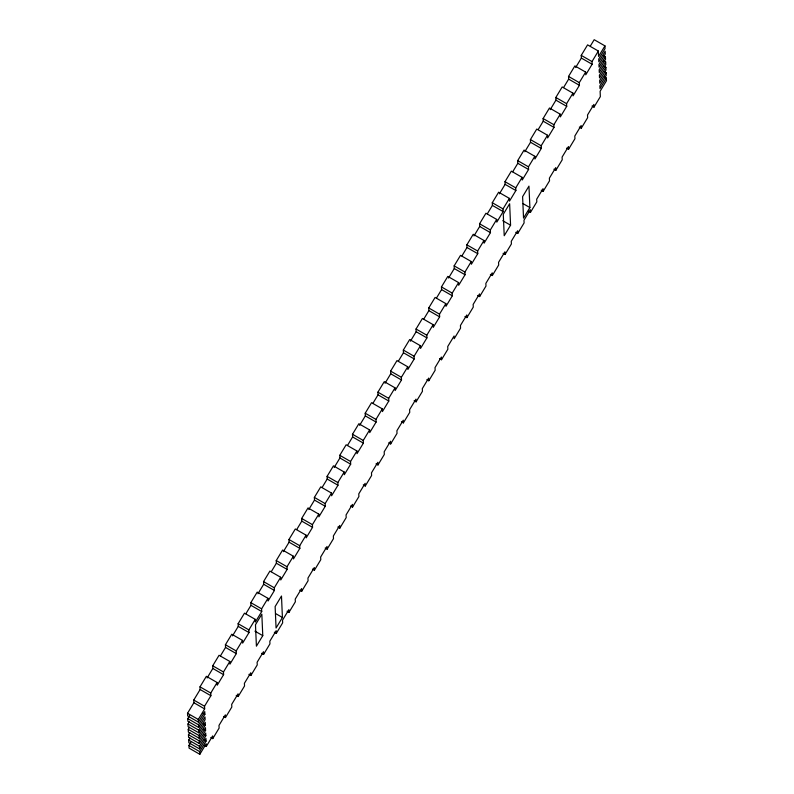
<?xml version="1.0" encoding="UTF-8"?>
<svg xmlns="http://www.w3.org/2000/svg" width="794" height="794" viewBox="0 0 794 794"><rect width="100%" height="100%" fill="white"/><g stroke="black" fill="none" stroke-linecap="round" stroke-linejoin="round"><path stroke-width="1.19" d="M189.677 715.463L187.771 718.62L187.88 721.299L198.649 727.493L198.53 724.803L204.882 714.282L204.763 711.603L198.411 722.123L187.652 715.94L187.533 713.26L193.885 702.74L193.766 700.05L200.128 689.529L200.009 686.85L206.361 676.319L217.119 682.512L217.238 685.192L223.59 674.662L223.481 671.982L229.833 661.462L219.065 655.278L212.713 665.799L212.832 668.479L207.115 677.957M220.454 655.854L225.536 647.428L225.427 644.748L231.779 634.227L242.537 640.411L242.656 643.09L249.008 632.57L248.889 629.89L255.251 619.36L244.483 613.176L238.131 623.707L238.25 626.387L232.533 635.855M245.872 613.752L250.954 605.336L250.835 602.656L257.196 592.126L267.955 598.319L268.074 600.998L274.426 590.468L274.307 587.788L280.659 577.268L269.9 571.085L263.548 581.605L263.668 584.285L257.941 593.753M271.29 571.66L276.372 563.234L276.252 560.554L282.604 550.034L293.373 556.217L293.482 558.897L299.844 548.376L299.725 545.696L306.077 535.166L295.318 528.983L288.966 539.503L289.076 542.193L283.359 551.661M296.708 529.558L301.789 521.142L301.67 518.462L308.022 507.932L318.781 514.115L318.9 516.805L325.252 506.274L325.143 503.594L331.495 493.074L320.736 486.881L314.374 497.411L314.493 500.091L308.777 509.559M322.116 487.466L327.197 479.04L327.088 476.36L333.44 465.84L344.199 472.023L344.318 474.703L350.67 464.182L350.551 461.493L356.913 450.972L346.144 444.789L339.792 455.309L339.911 457.989L334.195 467.468M347.534 445.365L352.615 436.948L352.496 434.268L358.858 423.738L369.617 429.921L369.736 432.601L376.088 422.08L375.969 419.401L382.321 408.87L371.562 402.687L365.21 413.217L365.329 415.897L359.603 425.366M372.952 403.263L378.033 394.846L377.914 392.167L384.266 381.646L395.035 387.829L395.154 390.509L401.506 379.979L401.387 377.299L407.739 366.778L396.98 360.595L390.628 371.116L390.737 373.795L385.021 383.274M398.37 361.171L403.451 352.754L403.332 350.065L409.684 339.544L420.443 345.727L420.562 348.407L426.914 337.887L426.805 335.207L433.157 324.677L422.398 318.493L416.036 329.024L416.155 331.703L410.438 341.172M423.778 319.069L428.869 310.653L428.75 307.973L435.102 297.442L445.861 303.636L445.98 306.315L452.332 295.785L452.213 293.105L458.575 282.585L447.806 276.401L441.454 286.922L441.573 289.602L436.492 298.028M448.56 278.029L454.277 268.551L454.158 265.871L460.52 255.35L471.279 261.534L471.398 264.213L477.75 253.693L477.631 251.013L483.983 240.483L473.224 234.299L466.872 244.83L466.991 247.51L461.909 255.926M473.978 235.927L479.695 226.459L479.576 223.779L485.928 213.249L496.697 219.432L496.816 222.122L503.168 211.591L503.049 208.911L509.401 198.391L498.642 192.208L492.29 202.728L492.399 205.408L487.318 213.824M499.396 193.835L505.113 184.357L504.994 181.677L511.346 171.157L522.115 177.34L522.224 180.02L528.576 169.499L528.467 166.819L534.819 156.289L524.06 150.106L517.698 160.626L517.817 163.316L512.735 171.732M524.804 151.733L530.531 142.265L530.412 139.585L536.764 129.055L547.523 135.238L547.642 137.918L553.994 127.397L553.875 124.718L560.236 114.197L549.468 108.004L543.116 118.534L543.235 121.214L538.153 129.63M550.222 109.641L555.939 100.163L555.83 97.483L562.182 86.963L572.94 93.146L573.06 95.826L579.412 85.305L579.292 82.616L585.644 72.095L574.886 65.912L568.534 76.432L568.653 79.112L563.571 87.539M575.64 67.54L581.357 58.071L581.238 55.382L587.59 44.861L598.358 51.044L598.587 56.414L604.949 45.883L594.18 39.7L590.369 46.012M189.508 727.244L188.238 729.349L188.357 732.028L199.115 738.212L198.996 735.532L205.348 725.011L205.239 722.322L198.877 732.852L188.118 726.669L187.999 723.989L189.27 721.875M198.411 722.123L198.292 719.443L204.654 708.923L204.534 706.243L210.886 695.713L210.767 693.033L217.119 682.512M229.833 661.462L229.952 664.141L236.304 653.621L236.185 650.931L242.537 640.411M255.251 619.36L255.36 622.039L261.722 611.519L261.603 608.839L267.955 598.319M280.659 577.268L280.778 579.948L287.13 569.417L287.011 566.737L293.373 556.217M306.077 535.166L306.196 537.846L312.548 527.325L312.429 524.645L318.781 514.115M331.495 493.074L331.614 495.754L337.966 485.223L337.847 482.544L344.199 472.023M356.913 450.972L357.022 453.652L363.384 443.131L363.265 440.452L369.617 429.921M382.321 408.87L382.44 411.56L388.792 401.03L388.683 398.35L395.035 387.829M407.739 366.778L407.858 369.458L414.21 358.938L414.091 356.258L420.443 345.727M433.157 324.677L433.276 327.366L439.628 316.836L439.509 314.156L445.861 303.636M458.575 282.585L458.684 285.264L465.046 274.744L464.927 272.054L471.279 261.534M483.983 240.483L484.102 243.163L490.454 232.642L490.345 229.962L496.697 219.432M509.401 198.391L509.52 201.071L515.872 190.54L515.753 187.86L522.115 177.34M534.819 156.289L534.938 158.969L541.29 148.448L541.171 145.768L547.523 135.238M560.236 114.197L560.346 116.877L566.708 106.346L566.588 103.667L572.94 93.146M585.644 72.095L585.764 74.775L592.116 64.254L592.006 61.575L598.358 51.044M189.974 737.963L188.704 740.068L188.823 742.757L199.582 748.941L199.463 746.261L205.825 735.73L205.706 733.051L199.354 743.571L188.585 737.388L188.466 734.708L189.736 732.604M198.649 727.493L205.001 716.962L205.12 719.642L198.768 730.172L198.877 732.852M204.336 745.328L206.291 746.459L206.172 743.779L199.82 754.3L189.051 748.117L188.942 745.437L190.848 742.281M603.46 55.481L605.415 56.612L599.063 67.133L598.944 64.453L605.296 53.932L605.177 51.243L598.825 61.773L598.706 59.093L605.058 48.563L604.949 45.883M603.688 60.85L605.643 61.972L599.291 72.492L599.172 69.812L605.534 59.292L605.415 56.612M199.115 738.212L205.467 727.691L205.586 730.371L199.234 740.891L199.354 743.571M262.774 635.647L256.412 646.177L255.479 624.729L261.831 614.199L262.774 635.647L254.943 631.151M510.572 225.198L504.22 235.729L503.287 214.271L509.639 203.75L510.572 225.198L502.741 220.702M603.926 66.21L605.882 67.331L599.53 77.862L599.41 75.182L605.762 64.651L605.643 61.972M604.155 71.569L606.12 72.701L599.758 83.221L599.649 80.541L606.001 70.011L605.882 67.331M199.582 748.941L205.934 738.41L206.053 741.09L199.701 751.62L199.82 754.3M604.393 76.939L606.348 78.06L599.996 88.581L599.877 85.901L606.229 75.38L606.12 72.701M282.416 617.484L276.064 628.004L275.131 606.556L281.483 596.036L282.416 617.484L275.568 613.544M529.896 207.571L523.534 218.102L522.601 196.654L528.953 186.124L529.896 207.571L523.048 203.641M206.291 746.459L212.643 735.929L212.762 738.619L210.807 737.487M212.762 738.619L219.114 728.088L218.995 725.408L225.347 714.888L225.466 717.568L223.511 716.436M225.466 717.568L231.818 707.037L231.699 704.357L238.061 693.837L238.17 696.517L236.215 695.395M238.17 696.517L244.532 685.996L244.413 683.306L250.765 672.786L250.884 675.466L248.929 674.344M250.884 675.466L257.236 664.945L257.117 662.265L263.469 651.735L263.588 654.415L261.633 653.293M263.588 654.415L269.94 643.894L269.831 641.215L276.183 630.684L276.302 633.374L274.337 632.242M276.302 633.374L282.654 622.843L282.535 620.164L288.887 609.643L289.006 612.323L287.051 611.201M289.006 612.323L295.358 601.792L295.239 599.113L301.601 588.592L301.71 591.272L299.755 590.15M301.71 591.272L308.072 580.751L307.953 578.072L314.305 567.541L314.424 570.221L312.469 569.1M314.424 570.221L320.776 559.701L320.657 557.021L327.009 546.49L327.128 549.17L325.173 548.049M327.128 549.17L333.48 538.65L333.371 535.97L339.723 525.449L339.842 528.129L337.877 526.998M339.842 528.129L346.194 517.599L346.075 514.919L352.427 504.398L352.546 507.078L350.591 505.957M352.546 507.078L358.898 496.558L358.779 493.868L365.131 483.348L365.25 486.027L363.295 484.906M365.25 486.027L371.602 475.507L371.493 472.827L377.845 462.297L377.964 464.976L376.009 463.855M377.964 464.976L384.316 454.456L384.197 451.776L390.549 441.246L390.668 443.935L388.713 442.804M390.668 443.935L397.02 433.405L396.901 430.725L403.263 420.205L403.372 422.884L401.417 421.763M403.372 422.884L409.734 412.354L409.615 409.674L415.967 399.154L416.086 401.833L414.131 400.712M416.086 401.833L422.438 391.313L422.319 388.623L428.671 378.103L428.79 380.783L426.835 379.661M428.79 380.783L435.142 370.262L435.033 367.582L441.385 357.052L441.504 359.732L439.539 358.61M441.504 359.732L447.856 349.211L447.737 346.531L454.089 336.011L454.208 338.691L460.56 328.16L460.441 325.48L466.803 314.96L466.912 317.64L464.956 316.518M466.912 317.64L473.264 307.119L473.155 304.43L479.507 293.909L479.626 296.589L477.67 295.467M479.626 296.589L485.978 286.068L485.859 283.389L492.211 272.858L492.33 275.538L490.374 274.416M492.33 275.538L498.682 265.017L498.563 262.338L504.924 251.807L505.034 254.497L503.078 253.365M505.034 254.497L511.396 243.966L511.276 241.287L517.628 230.766L517.748 233.446L515.792 232.324M517.748 233.446L524.1 222.916L523.98 220.236L530.332 209.715L530.452 212.395L528.496 211.273M530.452 212.395L536.804 201.875L536.694 199.185L543.046 188.664L543.165 191.344L541.2 190.223M543.165 191.344L549.517 180.824L549.398 178.144L555.75 167.613L555.869 170.293L553.914 169.172M555.869 170.293L562.221 159.773L562.102 157.093L568.464 146.572L568.573 149.252L566.618 148.121M568.573 149.252L574.935 138.722L574.816 136.042L581.168 125.521L581.287 128.201L579.332 127.08M581.287 128.201L587.639 117.681L587.52 114.991L593.872 104.471L593.991 107.15L592.036 106.029M593.991 107.15L600.343 96.63L600.115 91.26L606.467 80.74L606.348 78.06M581.238 55.382L592.006 61.575M581.357 58.071L592.116 64.254M568.534 76.432L579.292 82.616M568.653 79.112L579.412 85.305M555.83 97.483L566.588 103.667M555.939 100.163L566.708 106.346M543.116 118.534L553.875 124.718M543.235 121.214L553.994 127.397M530.412 139.585L541.171 145.768M530.531 142.265L541.29 148.448M517.698 160.626L528.467 166.819M517.817 163.316L528.576 169.499M504.994 181.677L515.753 187.86M505.113 184.357L515.872 190.54M492.29 202.728L503.049 208.911M492.399 205.408L503.168 211.591M479.576 223.779L490.345 229.962M479.695 226.459L490.454 232.642M466.872 244.83L477.631 251.013M466.991 247.51L477.75 253.693M454.158 265.871L464.927 272.054M454.277 268.551L465.046 274.744M441.454 286.922L452.213 293.105M441.573 289.602L452.332 295.785M428.75 307.973L439.509 314.156M428.869 310.653L439.628 316.836M416.036 329.024L426.805 335.207M416.155 331.703L426.914 337.887M403.332 350.065L414.091 356.258M403.451 352.754L414.21 358.938M390.628 371.116L401.387 377.299M390.737 373.795L401.506 379.979M377.914 392.167L388.683 398.35M378.033 394.846L388.792 401.03M365.21 413.217L375.969 419.401M365.329 415.897L376.088 422.08M352.496 434.268L363.265 440.452M352.615 436.948L363.384 443.131M339.792 455.309L350.551 461.493M339.911 457.989L350.67 464.182M327.088 476.36L337.847 482.544M327.197 479.04L337.966 485.223M314.374 497.411L325.143 503.594M314.493 500.091L325.252 506.274M301.67 518.462L312.429 524.645M301.789 521.142L312.548 527.325M288.966 539.503L299.725 545.696M289.076 542.193L299.844 548.376M276.252 560.554L287.011 566.737M276.372 563.234L287.13 569.417M263.548 581.605L274.307 587.788M263.668 584.285L274.426 590.468M250.835 602.656L261.603 608.839M250.954 605.336L261.722 611.519M238.131 623.707L248.889 629.89M238.25 626.387L249.008 632.57M225.427 644.748L236.185 650.931M225.536 647.428L236.304 653.621M212.713 665.799L223.481 671.982M212.832 668.479L223.59 674.662M200.009 686.85L210.767 693.033M200.128 689.529L210.886 695.713M193.766 700.05L204.534 706.243M193.885 702.74L204.654 708.923M202.927 713.161L204.882 714.282M187.533 713.26L198.292 719.443M203.393 723.88L205.348 725.011M187.771 718.62L198.53 724.803M203.631 729.249L205.586 730.371M187.999 723.989L198.768 730.172M203.86 734.609L205.825 735.73M188.238 729.349L198.996 735.532M204.098 739.968L206.053 741.09M188.466 734.708L199.234 740.891M188.704 740.068L199.463 746.261M188.942 745.437L199.701 751.62"/></g></svg>
